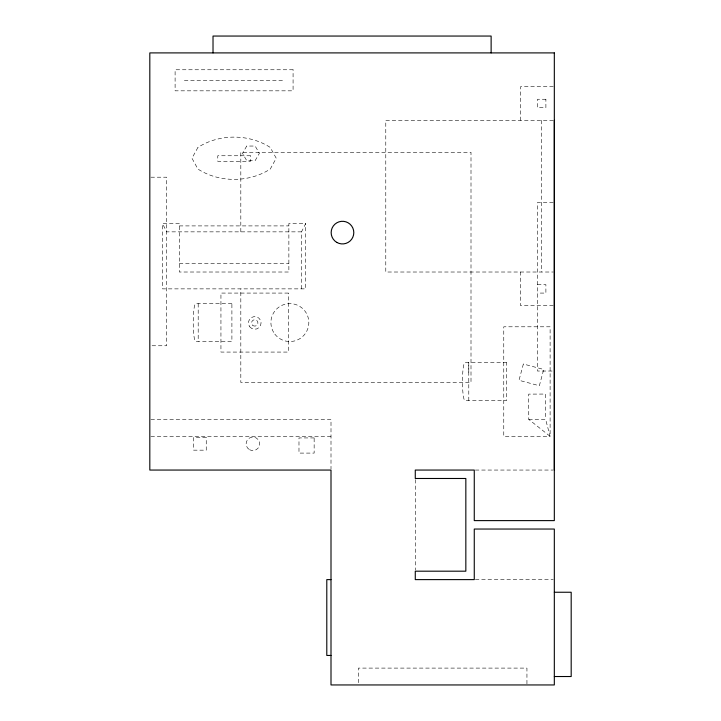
<?xml version="1.0" encoding="UTF-8"?>
<svg xmlns="http://www.w3.org/2000/svg" width="721" height="721" viewBox="0 0 721 721"><rect width="100%" height="100%" fill="white"/><g stroke="black" fill="none" stroke-linecap="round" stroke-linejoin="round"><path stroke-width="0.54" stroke-dasharray="3.6 2.7" d="M301.513 288.869L301.513 231.856L305.722 223.483L288.869 223.483L288.869 272.015L179.313 272.015L179.313 223.483L162.459 223.483L162.459 288.869L305.722 288.869L305.722 223.483M528.763 419.397L545.617 419.352L550.114 436.349L503.763 436.349L503.763 326.793L550.114 326.793L550.114 436.349L528.763 419.397L528.691 394.117L545.545 394.063L545.617 419.352M184.369 80.292L283.813 80.292M553.259 86.61L520.616 86.61L520.616 120.326M553.277 120.326L385.78 120.326L385.78 272.015L553.277 272.015M150.941 177.204L166.677 177.204L166.677 345.756L150.941 345.756M553.205 202.493L537.469 202.493L537.469 371.036L553.205 371.036M179.313 225.907L288.869 225.907M301.513 231.856L166.677 231.856L162.459 223.483M179.313 263.589L288.869 263.589M537.469 284.651L545.896 284.651L545.896 293.077L537.469 293.077M553.223 305.722L520.616 305.722L520.616 272.015M150.932 419.487L331.002 419.487L331.002 468.929M150.941 436.349L331.002 436.349M475.382 470.056L553.241 470.056M475.382 579.612L553.214 579.612M468.794 372.234L468.767 362.609L468.794 400.534M541.687 120.326L541.687 272.015M526.943 683.823L526.943 668.097L358.391 668.097L358.391 683.823M415.278 479.6L415.278 570.068M240.814 231.856L240.814 152.284L471.002 152.284L471.002 382.472L240.814 382.472L240.814 288.869M198.194 303.613L198.194 341.538M523.365 364.006L519.003 380.291L539.353 385.744L543.715 369.458L523.365 364.006M197.924 147.435L191.957 158.241L197.924 169.056C219.175 182.81 249.015 182.81 270.258 169.056L276.224 158.241L270.258 147.435C249.015 133.682 219.175 133.682 197.924 147.435M246.726 146.048L242.517 153.339L246.726 160.639L255.153 160.639L259.371 153.339L255.153 146.048L246.726 146.048M293.077 69.757L175.104 69.757L175.104 90.828L293.077 90.828L293.077 69.757M545.896 99.255L537.469 99.255L537.469 107.681L545.896 107.681L545.896 99.255M250.421 155.754L217.769 155.754L217.769 161.369L250.421 161.369L250.421 155.754M288.364 293.077L220.941 293.077L220.941 352.073L288.364 352.073L288.364 293.077M231.901 303.613L195.715 303.613A18.962 2.478 -90 0 0 193.237 322.575A18.962 2.478 -90 0 0 195.715 341.538L231.901 341.538L231.901 303.613M506.71 362.609L464.937 362.609A18.962 2.478 90 0 0 462.467 381.121A18.962 2.478 90 0 0 464.829 400.506L506.71 400.534L506.71 362.609M206.251 437.521L193.607 437.521L193.607 450.165L206.251 450.165L206.251 437.521M314.149 437.926L298.981 437.926L298.981 453.094L314.149 453.094L314.149 437.926M274.827 334.12A18.962 18.962 0 0 0 307.389 329.83A18.962 18.962 0 0 0 287.391 303.775A18.962 18.962 0 0 0 274.827 334.12M249.727 326.784A6.327 6.327 0 0 0 260.596 325.351A6.327 6.327 0 0 0 253.927 316.654A6.327 6.327 0 0 0 249.727 326.784M252.819 325.441A3.163 3.163 0 0 0 257.884 323.341A3.163 3.163 0 0 0 253.54 320.007A3.163 3.163 0 0 0 252.819 325.441M249.502 449.688A6.741 6.741 0 0 0 259.623 443.848A6.741 6.741 0 0 0 249.502 438.007A6.741 6.741 0 0 0 249.502 449.688"/><path stroke-width="1.08" d="M554.323 470.056L554.332 120.326M331.002 579.612L326.793 579.612L326.793 655.452L331.002 655.452M554.323 592.247L571.185 592.247L571.185 676.523L554.323 676.523M491.127 52.903L491.127 36.05L213.019 36.05L213.019 52.903M554.323 52.903L149.815 52.903L149.815 470.056L331.002 470.056L331.002 684.95L554.323 684.95L554.323 529.043L474.265 529.043L474.265 579.612L415.278 579.612L415.278 571.185L465.838 571.185L465.838 478.483L415.278 478.483L415.278 470.056L474.265 470.056L474.265 520.616L554.323 520.616L554.323 52.903M336.824 242.418A11.32 11.32 0 0 0 353.804 232.613A11.32 11.32 0 0 0 336.824 222.807A11.32 11.32 0 0 0 336.824 242.418"/></g></svg>
